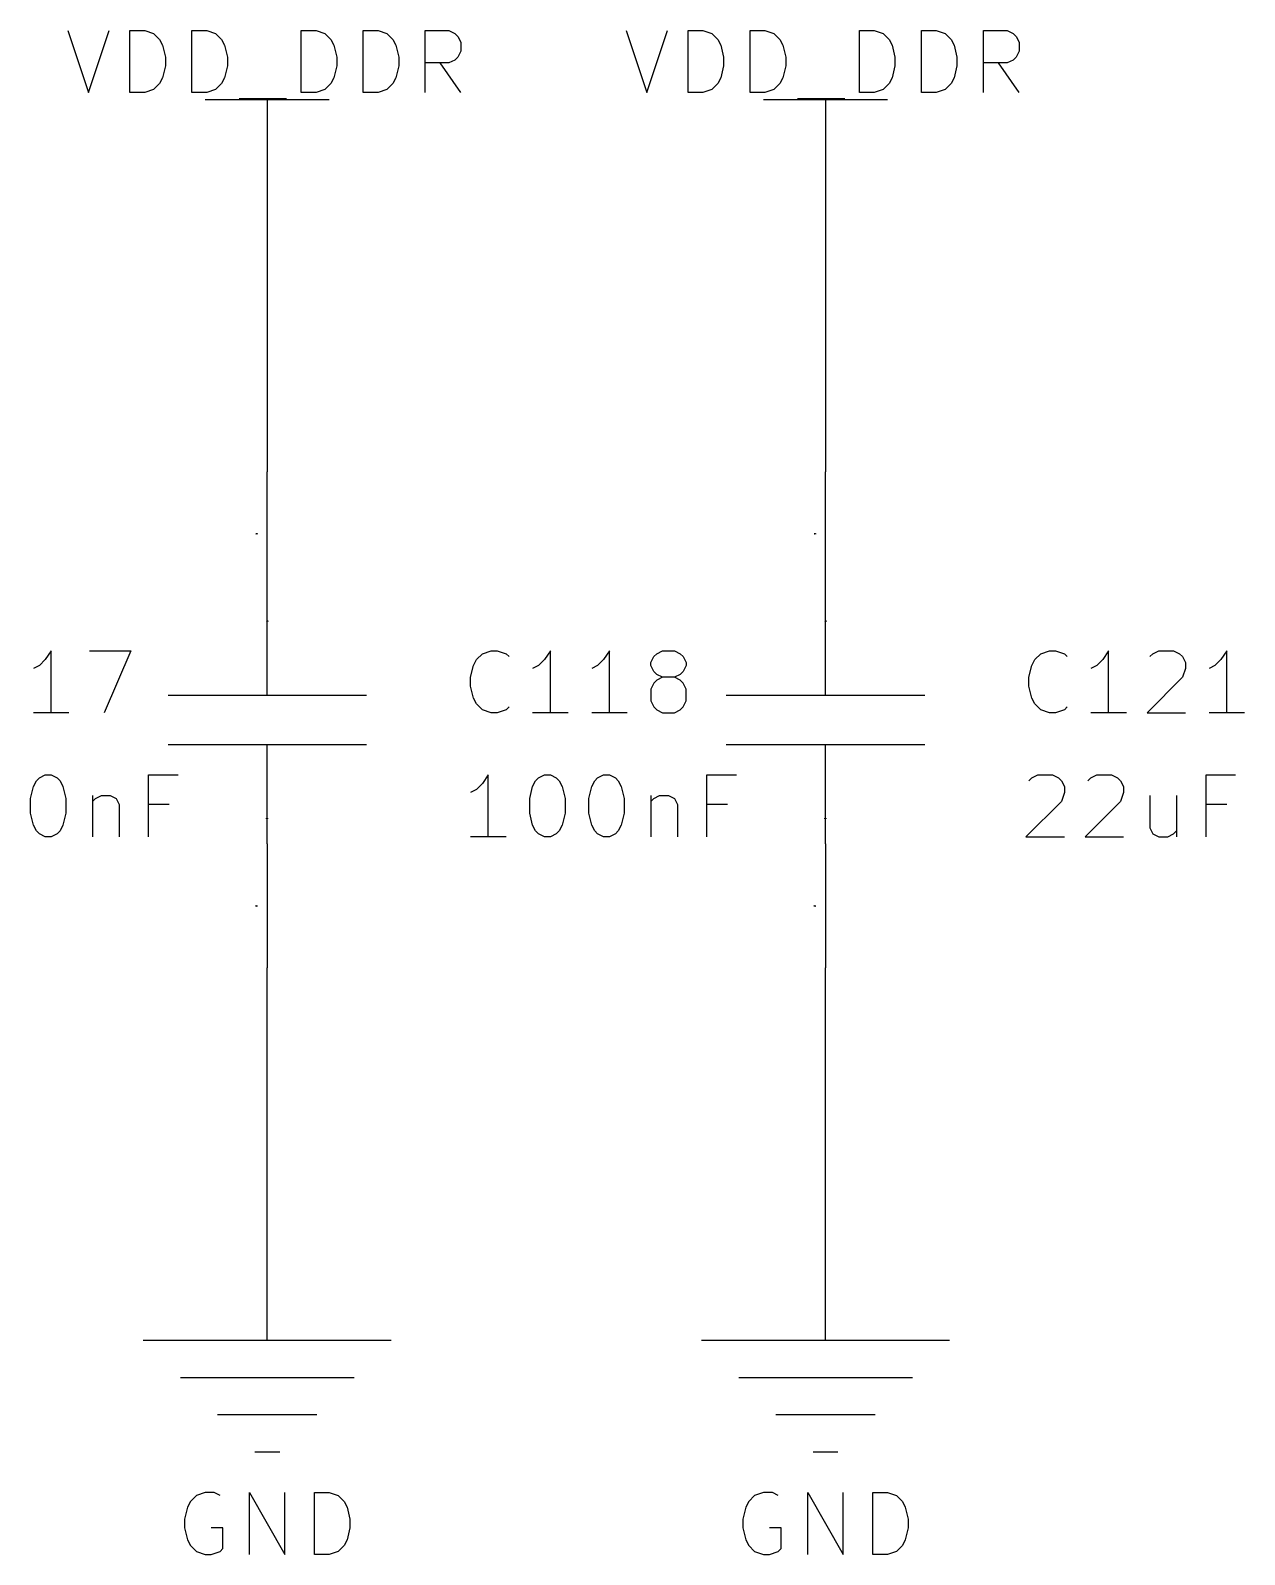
# Model space of a CAD drawing. Header units: millimetres. Extents: x 3 to 246, y -195 to -4.
# Drawn here: x 209.78 to 234.64, y -74.24 to -43.03 of the extents above; entities that cross this region are included whole.
import ezdxf

# ---------------------------------------------------------------- set-up
doc = ezdxf.new("R2010")
doc.units = ezdxf.units.MM
for name, color, linetype in [('GREENSIXTYFIVE', 129, 'CONTINUOUS'), ('LIGHTGREEN', 92, 'CONTINUOUS'), ('LIGHTRED', 12, 'CONTINUOUS'), ('RED', 14, 'CONTINUOUS')]:
    doc.layers.add(name, color=color, linetype=linetype)

msp = doc.modelspace()

# ---------------------------------------------------------------- linework, layer by layer
at = {"layer": 'GREENSIXTYFIVE', "linetype": 'CONTINUOUS'}
for p, q in [((210.5478, -43.0344), (210.9711, -44.3044)), ((210.9711, -44.3044), (211.3945, -43.0344)), ((211.8178, -44.3044), (211.8178, -43.0344)), ((211.8178, -43.0344), (212.1202, -43.0344)), ((212.1202, -43.0344), (212.3016, -43.0949)), ((213.0878, -44.3044), (213.0878, -43.0344)), ((213.0878, -43.0344), (213.3902, -43.0344)), ((213.3902, -43.0344), (213.5716, -43.0949)), ((215.3254, -44.3044), (215.3254, -43.0344)), ((215.3254, -43.0344), (215.6278, -43.0344)), ((215.6278, -43.0344), (215.8092, -43.0949)), ((216.5954, -44.3044), (216.5954, -43.0344)), ((216.5954, -43.0344), (216.8978, -43.0344)), ((216.8978, -43.0344), (217.0792, -43.0949)), ((217.8654, -44.3044), (217.8654, -43.0344)), ((217.8654, -43.0344), (218.3492, -43.0344)), ((218.3492, -43.0344), (218.4702, -43.0949)), ((221.9778, -43.0344), (222.4011, -44.3044)), ((222.4011, -44.3044), (222.8245, -43.0344)), ((223.2478, -44.3044), (223.2478, -43.0344)), ((223.2478, -43.0344), (223.5502, -43.0344)), ((223.5502, -43.0344), (223.7316, -43.0949)), ((224.5178, -44.3044), (224.5178, -43.0344)), ((224.5178, -43.0344), (224.8202, -43.0344)), ((224.8202, -43.0344), (225.0016, -43.0949)), ((226.7554, -44.3044), (226.7554, -43.0344)), ((226.7554, -43.0344), (227.0578, -43.0344)), ((227.0578, -43.0344), (227.2392, -43.0949)), ((228.0254, -44.3044), (228.0254, -43.0344)), ((228.0254, -43.0344), (228.3278, -43.0344)), ((228.3278, -43.0344), (228.5092, -43.0949)), ((229.2954, -44.3044), (229.2954, -43.0344)), ((229.2954, -43.0344), (229.7792, -43.0344)), ((229.7792, -43.0344), (229.9002, -43.0949)), ((212.3016, -43.0949), (212.4226, -43.2159)), ((212.4226, -43.2159), (212.4831, -43.3368)), ((212.4831, -43.3368), (212.5435, -43.5787)), ((213.5716, -43.0949), (213.6926, -43.2159)), ((213.6926, -43.2159), (213.7531, -43.3368)), ((213.7531, -43.3368), (213.8135, -43.5787)), ((215.8092, -43.0949), (215.9302, -43.2159)), ((215.9302, -43.2159), (215.9907, -43.3368)), ((215.9907, -43.3368), (216.0511, -43.5787)), ((217.0792, -43.0949), (217.2002, -43.2159)), ((217.2002, -43.2159), (217.2607, -43.3368)), ((217.2607, -43.3368), (217.3211, -43.5787)), ((218.4702, -43.0949), (218.5307, -43.1554)), ((218.5307, -43.1554), (218.5911, -43.2763)), ((218.5911, -43.2763), (218.5911, -43.4578)), ((223.7316, -43.0949), (223.8526, -43.2159)), ((223.8526, -43.2159), (223.9131, -43.3368)), ((223.9131, -43.3368), (223.9735, -43.5787)), ((225.0016, -43.0949), (225.1226, -43.2159)), ((225.1226, -43.2159), (225.1831, -43.3368)), ((225.1831, -43.3368), (225.2435, -43.5787)), ((227.2392, -43.0949), (227.3602, -43.2159)), ((227.3602, -43.2159), (227.4207, -43.3368)), ((227.4207, -43.3368), (227.4811, -43.5787)), ((228.5092, -43.0949), (228.6302, -43.2159)), ((228.6302, -43.2159), (228.6907, -43.3368)), ((228.6907, -43.3368), (228.7511, -43.5787)), ((229.9002, -43.0949), (229.9607, -43.1554)), ((229.9607, -43.1554), (230.0211, -43.2763)), ((230.0211, -43.2763), (230.0211, -43.4578)), ((212.5435, -43.5787), (212.5435, -43.7601)), ((213.8135, -43.5787), (213.8135, -43.7601)), ((216.0511, -43.5787), (216.0511, -43.7601)), ((217.3211, -43.5787), (217.3211, -43.7601)), ((218.4702, -43.6392), (218.3492, -43.6997)), ((218.5307, -43.5787), (218.4702, -43.6392)), ((218.5911, -43.4578), (218.5307, -43.5787)), ((223.9735, -43.5787), (223.9735, -43.7601)), ((225.2435, -43.5787), (225.2435, -43.7601)), ((227.4811, -43.5787), (227.4811, -43.7601)), ((228.7511, -43.5787), (228.7511, -43.7601)), ((229.9002, -43.6392), (229.7792, -43.6997)), ((229.9607, -43.5787), (229.9002, -43.6392)), ((230.0211, -43.4578), (229.9607, -43.5787)), ((212.5435, -43.7601), (212.4831, -44.002)), ((213.8135, -43.7601), (213.7531, -44.002)), ((216.0511, -43.7601), (215.9907, -44.002)), ((217.3211, -43.7601), (217.2607, -44.002)), ((218.3492, -43.6997), (217.8654, -43.6997)), ((218.5911, -44.3044), (218.1678, -43.6997)), ((223.9735, -43.7601), (223.9131, -44.002)), ((225.2435, -43.7601), (225.1831, -44.002)), ((227.4811, -43.7601), (227.4207, -44.002)), ((228.7511, -43.7601), (228.6907, -44.002)), ((229.7792, -43.6997), (229.2954, -43.6997)), ((230.0211, -44.3044), (229.5978, -43.6997)), ((212.1202, -44.3044), (211.8178, -44.3044)), ((212.3016, -44.244), (212.1202, -44.3044)), ((212.4226, -44.123), (212.3016, -44.244)), ((212.4831, -44.002), (212.4226, -44.123)), ((213.3902, -44.3044), (213.0878, -44.3044)), ((213.5716, -44.244), (213.3902, -44.3044)), ((213.6926, -44.123), (213.5716, -44.244)), ((213.7531, -44.002), (213.6926, -44.123)), ((215.6278, -44.3044), (215.3254, -44.3044)), ((215.8092, -44.244), (215.6278, -44.3044)), ((215.9302, -44.123), (215.8092, -44.244)), ((215.9907, -44.002), (215.9302, -44.123)), ((216.8978, -44.3044), (216.5954, -44.3044)), ((217.0792, -44.244), (216.8978, -44.3044)), ((217.2002, -44.123), (217.0792, -44.244)), ((217.2607, -44.002), (217.2002, -44.123)), ((223.5502, -44.3044), (223.2478, -44.3044)), ((223.7316, -44.244), (223.5502, -44.3044)), ((223.8526, -44.123), (223.7316, -44.244)), ((223.9131, -44.002), (223.8526, -44.123)), ((224.8202, -44.3044), (224.5178, -44.3044)), ((225.0016, -44.244), (224.8202, -44.3044)), ((225.1226, -44.123), (225.0016, -44.244)), ((225.1831, -44.002), (225.1226, -44.123)), ((227.0578, -44.3044), (226.7554, -44.3044)), ((227.2392, -44.244), (227.0578, -44.3044)), ((227.3602, -44.123), (227.2392, -44.244)), ((227.4207, -44.002), (227.3602, -44.123)), ((228.3278, -44.3044), (228.0254, -44.3044)), ((228.5092, -44.244), (228.3278, -44.3044)), ((228.6302, -44.123), (228.5092, -44.244)), ((228.6907, -44.002), (228.6302, -44.123)), ((214.0555, -44.4254), (215.0231, -44.4254)), ((225.4855, -44.4254), (226.4531, -44.4254)), ((214.6418, -55.1301), (214.6164, -55.1301)), ((214.6164, -55.1301), (214.62, -55.1325)), ((214.6418, -55.1301), (214.6164, -55.1301)), ((214.6164, -55.1301), (214.62, -55.1325)), ((214.62, -55.1325), (214.6224, -55.1349)), ((214.62, -55.1325), (214.6224, -55.1349)), ((214.6224, -55.1349), (214.6236, -55.1373)), ((214.6224, -55.1349), (214.6236, -55.1373)), ((214.6418, -55.1228), (214.6418, -55.1373)), ((214.6418, -55.1228), (214.6418, -55.1373)), ((226.0718, -55.1301), (226.0464, -55.1301)), ((226.0464, -55.1301), (226.05, -55.1325)), ((226.0718, -55.1301), (226.0464, -55.1301)), ((226.0464, -55.1301), (226.05, -55.1325)), ((226.05, -55.1325), (226.0524, -55.1349)), ((226.05, -55.1325), (226.0524, -55.1349)), ((226.0524, -55.1349), (226.0536, -55.1373)), ((226.0524, -55.1349), (226.0536, -55.1373)), ((226.0718, -55.1228), (226.0718, -55.1373)), ((226.0718, -55.1228), (226.0718, -55.1373)), ((210.2054, -55.7344), (210.0845, -55.9159)), ((210.2054, -55.7344), (210.0845, -55.9159)), ((210.2054, -57.0044), (210.2054, -55.7344)), ((210.2054, -57.0044), (210.2054, -55.7344)), ((210.9916, -55.7344), (211.8382, -55.7344)), ((210.9916, -55.7344), (211.8382, -55.7344)), ((211.8382, -55.7344), (211.294, -57.0044)), ((211.8382, -55.7344), (211.294, -57.0044)), ((218.914, -55.9159), (219.035, -55.7949)), ((218.914, -55.9159), (219.035, -55.7949)), ((219.035, -55.7949), (219.2164, -55.7344)), ((219.035, -55.7949), (219.2164, -55.7344)), ((219.2164, -55.7344), (219.3373, -55.7344)), ((219.2164, -55.7344), (219.3373, -55.7344)), ((219.3373, -55.7344), (219.5188, -55.7949)), ((219.3373, -55.7344), (219.5188, -55.7949)), ((219.5188, -55.7949), (219.5792, -55.8554)), ((219.5188, -55.7949), (219.5792, -55.8554)), ((220.4259, -55.7344), (220.305, -55.9159)), ((220.4259, -55.7344), (220.305, -55.9159)), ((220.4259, -57.0044), (220.4259, -55.7344)), ((220.4259, -57.0044), (220.4259, -55.7344)), ((221.6354, -55.7344), (221.5145, -55.9159)), ((221.6354, -55.7344), (221.5145, -55.9159)), ((221.6354, -57.0044), (221.6354, -55.7344)), ((221.6354, -57.0044), (221.6354, -55.7344)), ((222.4821, -55.9763), (222.5425, -55.8554)), ((222.4821, -55.9763), (222.5425, -55.8554)), ((222.5425, -55.8554), (222.603, -55.7949)), ((222.5425, -55.8554), (222.603, -55.7949)), ((222.603, -55.7949), (222.724, -55.7344)), ((222.603, -55.7949), (222.724, -55.7344)), ((222.724, -55.7344), (222.9659, -55.7344)), ((222.724, -55.7344), (222.9659, -55.7344)), ((222.9659, -55.7344), (223.0868, -55.7949)), ((222.9659, -55.7344), (223.0868, -55.7949)), ((223.0868, -55.7949), (223.1473, -55.8554)), ((223.0868, -55.7949), (223.1473, -55.8554)), ((223.1473, -55.8554), (223.2078, -55.9763)), ((223.1473, -55.8554), (223.2078, -55.9763)), ((230.344, -55.9159), (230.465, -55.7949)), ((230.344, -55.9159), (230.465, -55.7949)), ((230.465, -55.7949), (230.6464, -55.7344)), ((230.465, -55.7949), (230.6464, -55.7344)), ((230.6464, -55.7344), (230.7673, -55.7344)), ((230.6464, -55.7344), (230.7673, -55.7344)), ((230.7673, -55.7344), (230.9488, -55.7949)), ((230.7673, -55.7344), (230.9488, -55.7949)), ((230.9488, -55.7949), (231.0092, -55.8554)), ((230.9488, -55.7949), (231.0092, -55.8554)), ((231.8559, -55.7344), (231.735, -55.9159)), ((231.8559, -55.7344), (231.735, -55.9159)), ((231.8559, -57.0044), (231.8559, -55.7344)), ((231.8559, -57.0044), (231.8559, -55.7344)), ((232.7026, -55.8554), (232.763, -55.7949)), ((232.7026, -55.8554), (232.763, -55.7949)), ((232.763, -55.7949), (232.884, -55.7344)), ((232.763, -55.7949), (232.884, -55.7344)), ((232.884, -55.7344), (233.1864, -55.7344)), ((232.884, -55.7344), (233.1864, -55.7344)), ((233.1864, -55.7344), (233.3073, -55.7949)), ((233.1864, -55.7344), (233.3073, -55.7949)), ((233.3073, -55.7949), (233.3678, -55.8554)), ((233.3073, -55.7949), (233.3678, -55.8554)), ((233.3678, -55.8554), (233.4283, -55.9763)), ((233.3678, -55.8554), (233.4283, -55.9763)), ((234.2749, -55.7344), (234.154, -55.9159)), ((234.2749, -55.7344), (234.154, -55.9159)), ((234.2749, -57.0044), (234.2749, -55.7344)), ((234.2749, -57.0044), (234.2749, -55.7344)), ((209.9635, -56.0368), (209.8426, -56.0973)), ((209.9635, -56.0368), (209.8426, -56.0973)), ((210.0845, -55.9159), (209.9635, -56.0368)), ((210.0845, -55.9159), (209.9635, -56.0368)), ((218.7931, -56.2787), (218.8535, -56.0368)), ((218.7931, -56.2787), (218.8535, -56.0368)), ((218.8535, -56.0368), (218.914, -55.9159)), ((218.8535, -56.0368), (218.914, -55.9159)), ((220.184, -56.0368), (220.0631, -56.0973)), ((220.184, -56.0368), (220.0631, -56.0973)), ((220.305, -55.9159), (220.184, -56.0368)), ((220.305, -55.9159), (220.184, -56.0368)), ((221.3935, -56.0368), (221.2726, -56.0973)), ((221.3935, -56.0368), (221.2726, -56.0973)), ((221.5145, -55.9159), (221.3935, -56.0368)), ((221.5145, -55.9159), (221.3935, -56.0368)), ((222.4821, -56.0368), (222.4821, -55.9763)), ((222.4821, -56.0368), (222.4821, -55.9763)), ((222.5425, -56.1578), (222.4821, -56.0368)), ((222.5425, -56.1578), (222.4821, -56.0368)), ((222.603, -56.2182), (222.5425, -56.1578)), ((222.603, -56.2182), (222.5425, -56.1578)), ((223.1473, -56.1578), (223.0868, -56.2182)), ((223.1473, -56.1578), (223.0868, -56.2182)), ((223.2078, -56.0368), (223.1473, -56.1578)), ((223.2078, -56.0368), (223.1473, -56.1578)), ((223.2078, -55.9763), (223.2078, -56.0368)), ((223.2078, -55.9763), (223.2078, -56.0368)), ((230.2231, -56.2787), (230.2835, -56.0368)), ((230.2231, -56.2787), (230.2835, -56.0368)), ((230.2835, -56.0368), (230.344, -55.9159)), ((230.2835, -56.0368), (230.344, -55.9159)), ((231.614, -56.0368), (231.4931, -56.0973)), ((231.614, -56.0368), (231.4931, -56.0973)), ((231.735, -55.9159), (231.614, -56.0368)), ((231.735, -55.9159), (231.614, -56.0368)), ((233.4283, -56.0973), (233.3678, -56.2787)), ((233.4283, -56.0973), (233.3678, -56.2787)), ((233.4283, -55.9763), (233.4283, -56.0973)), ((233.4283, -55.9763), (233.4283, -56.0973)), ((234.033, -56.0368), (233.9121, -56.0973)), ((234.033, -56.0368), (233.9121, -56.0973)), ((234.154, -55.9159), (234.033, -56.0368)), ((234.154, -55.9159), (234.033, -56.0368)), ((218.7931, -56.4601), (218.7931, -56.2787)), ((218.7931, -56.4601), (218.7931, -56.2787)), ((218.8535, -56.702), (218.7931, -56.4601)), ((218.8535, -56.702), (218.7931, -56.4601)), ((222.5425, -56.3997), (222.4821, -56.5206)), ((222.5425, -56.3997), (222.4821, -56.5206)), ((222.603, -56.3392), (222.5425, -56.3997)), ((222.603, -56.3392), (222.5425, -56.3997)), ((222.724, -56.2787), (222.603, -56.2182)), ((222.724, -56.2787), (222.603, -56.2182)), ((222.724, -56.2787), (222.603, -56.3392)), ((222.724, -56.2787), (222.603, -56.3392)), ((222.9659, -56.2787), (222.724, -56.2787)), ((222.9659, -56.2787), (222.724, -56.2787)), ((223.0868, -56.2182), (222.9659, -56.2787)), ((223.0868, -56.2182), (222.9659, -56.2787)), ((223.0868, -56.3392), (222.9659, -56.2787)), ((223.0868, -56.3392), (222.9659, -56.2787)), ((223.1473, -56.3997), (223.0868, -56.3392)), ((223.1473, -56.3997), (223.0868, -56.3392)), ((223.2078, -56.5206), (223.1473, -56.3997)), ((223.2078, -56.5206), (223.1473, -56.3997)), ((230.2231, -56.4601), (230.2231, -56.2787)), ((230.2231, -56.4601), (230.2231, -56.2787)), ((230.2835, -56.702), (230.2231, -56.4601)), ((230.2835, -56.702), (230.2231, -56.4601)), ((233.3678, -56.2787), (232.6421, -57.0044)), ((233.3678, -56.2787), (232.6421, -57.0044)), ((218.914, -56.823), (218.8535, -56.702)), ((218.914, -56.823), (218.8535, -56.702)), ((222.4821, -56.5206), (222.4821, -56.7625)), ((222.4821, -56.5206), (222.4821, -56.7625)), ((222.4821, -56.7625), (222.5425, -56.8835)), ((222.4821, -56.7625), (222.5425, -56.8835)), ((223.1473, -56.8835), (223.2078, -56.7625)), ((223.1473, -56.8835), (223.2078, -56.7625)), ((223.2078, -56.7625), (223.2078, -56.5206)), ((223.2078, -56.7625), (223.2078, -56.5206)), ((230.344, -56.823), (230.2835, -56.702)), ((230.344, -56.823), (230.2835, -56.702)), ((210.5683, -57.0044), (209.8426, -57.0044)), ((210.5683, -57.0044), (209.8426, -57.0044)), ((219.035, -56.944), (218.914, -56.823)), ((219.035, -56.944), (218.914, -56.823)), ((219.2164, -57.0044), (219.035, -56.944)), ((219.2164, -57.0044), (219.035, -56.944)), ((219.3373, -57.0044), (219.2164, -57.0044)), ((219.3373, -57.0044), (219.2164, -57.0044)), ((219.5188, -56.944), (219.3373, -57.0044)), ((219.5188, -56.944), (219.3373, -57.0044)), ((219.5792, -56.8835), (219.5188, -56.944)), ((219.5792, -56.8835), (219.5188, -56.944)), ((220.7888, -57.0044), (220.0631, -57.0044)), ((220.7888, -57.0044), (220.0631, -57.0044)), ((221.9983, -57.0044), (221.2726, -57.0044)), ((221.9983, -57.0044), (221.2726, -57.0044)), ((222.5425, -56.8835), (222.603, -56.944)), ((222.5425, -56.8835), (222.603, -56.944)), ((222.603, -56.944), (222.724, -57.0044)), ((222.603, -56.944), (222.724, -57.0044)), ((222.724, -57.0044), (222.9659, -57.0044)), ((222.724, -57.0044), (222.9659, -57.0044)), ((222.9659, -57.0044), (223.0868, -56.944)), ((222.9659, -57.0044), (223.0868, -56.944)), ((223.0868, -56.944), (223.1473, -56.8835)), ((223.0868, -56.944), (223.1473, -56.8835)), ((230.465, -56.944), (230.344, -56.823)), ((230.465, -56.944), (230.344, -56.823)), ((230.6464, -57.0044), (230.465, -56.944)), ((230.6464, -57.0044), (230.465, -56.944)), ((230.7673, -57.0044), (230.6464, -57.0044)), ((230.7673, -57.0044), (230.6464, -57.0044)), ((230.9488, -56.944), (230.7673, -57.0044)), ((230.9488, -56.944), (230.7673, -57.0044)), ((231.0092, -56.8835), (230.9488, -56.944)), ((231.0092, -56.8835), (230.9488, -56.944)), ((232.2188, -57.0044), (231.4931, -57.0044)), ((232.2188, -57.0044), (231.4931, -57.0044)), ((232.6421, -57.0044), (233.4283, -57.0044)), ((232.6421, -57.0044), (233.4283, -57.0044)), ((234.6378, -57.0044), (233.9121, -57.0044)), ((234.6378, -57.0044), (233.9121, -57.0044)), ((209.903, -58.3954), (209.9635, -58.3349)), ((209.903, -58.3954), (209.9635, -58.3349)), ((209.9635, -58.3349), (210.0844, -58.2744)), ((209.9635, -58.3349), (210.0844, -58.2744)), ((210.0844, -58.2744), (210.2054, -58.2744)), ((210.0844, -58.2744), (210.2054, -58.2744)), ((210.2054, -58.2744), (210.3263, -58.3349)), ((210.2054, -58.2744), (210.3263, -58.3349)), ((210.3263, -58.3349), (210.3868, -58.3954)), ((210.3263, -58.3349), (210.3868, -58.3954)), ((212.201, -59.5444), (212.201, -58.2744)), ((212.201, -58.2744), (212.8058, -58.2744)), ((212.201, -59.5444), (212.201, -58.2744)), ((212.201, -58.2744), (212.8058, -58.2744)), ((219.1559, -58.2744), (219.035, -58.4559)), ((219.1559, -58.2744), (219.035, -58.4559)), ((219.1559, -59.5444), (219.1559, -58.2744)), ((219.1559, -59.5444), (219.1559, -58.2744)), ((220.1235, -58.3954), (220.184, -58.3349)), ((220.1235, -58.3954), (220.184, -58.3349)), ((220.184, -58.3349), (220.3049, -58.2744)), ((220.184, -58.3349), (220.3049, -58.2744)), ((220.3049, -58.2744), (220.4259, -58.2744)), ((220.3049, -58.2744), (220.4259, -58.2744)), ((220.4259, -58.2744), (220.5468, -58.3349)), ((220.4259, -58.2744), (220.5468, -58.3349)), ((220.5468, -58.3349), (220.6073, -58.3954)), ((220.5468, -58.3349), (220.6073, -58.3954)), ((221.333, -58.3954), (221.3935, -58.3349)), ((221.333, -58.3954), (221.3935, -58.3349)), ((221.3935, -58.3349), (221.5144, -58.2744)), ((221.3935, -58.3349), (221.5144, -58.2744)), ((221.5144, -58.2744), (221.6354, -58.2744)), ((221.5144, -58.2744), (221.6354, -58.2744)), ((221.6354, -58.2744), (221.7563, -58.3349)), ((221.6354, -58.2744), (221.7563, -58.3349)), ((221.7563, -58.3349), (221.8168, -58.3954)), ((221.7563, -58.3349), (221.8168, -58.3954)), ((223.631, -59.5444), (223.631, -58.2744)), ((223.631, -58.2744), (224.2358, -58.2744)), ((223.631, -59.5444), (223.631, -58.2744)), ((223.631, -58.2744), (224.2358, -58.2744)), ((230.2231, -58.3954), (230.2835, -58.3349)), ((230.2231, -58.3954), (230.2835, -58.3349)), ((230.2835, -58.3349), (230.4045, -58.2744)), ((230.2835, -58.3349), (230.4045, -58.2744)), ((230.4045, -58.2744), (230.7069, -58.2744)), ((230.4045, -58.2744), (230.7069, -58.2744)), ((230.7069, -58.2744), (230.8278, -58.3349)), ((230.7069, -58.2744), (230.8278, -58.3349)), ((230.8278, -58.3349), (230.8883, -58.3954)), ((230.8278, -58.3349), (230.8883, -58.3954)), ((231.4326, -58.3954), (231.493, -58.3349)), ((231.4326, -58.3954), (231.493, -58.3349)), ((231.493, -58.3349), (231.614, -58.2744)), ((231.493, -58.3349), (231.614, -58.2744)), ((231.614, -58.2744), (231.9164, -58.2744)), ((231.614, -58.2744), (231.9164, -58.2744)), ((231.9164, -58.2744), (232.0373, -58.3349)), ((231.9164, -58.2744), (232.0373, -58.3349)), ((232.0373, -58.3349), (232.0978, -58.3954)), ((232.0373, -58.3349), (232.0978, -58.3954)), ((233.8515, -59.5444), (233.8515, -58.2744)), ((233.8515, -58.2744), (234.4563, -58.2744)), ((233.8515, -59.5444), (233.8515, -58.2744)), ((233.8515, -58.2744), (234.4563, -58.2744)), ((209.7821, -58.7582), (209.8425, -58.5163)), ((209.7821, -58.7582), (209.8425, -58.5163)), ((209.8425, -58.5163), (209.903, -58.3954)), ((209.8425, -58.5163), (209.903, -58.3954)), ((210.3868, -58.3954), (210.4473, -58.5163)), ((210.3868, -58.3954), (210.4473, -58.5163)), ((210.4473, -58.5163), (210.5078, -58.7582)), ((210.4473, -58.5163), (210.5078, -58.7582)), ((218.914, -58.5768), (218.7931, -58.6373)), ((218.914, -58.5768), (218.7931, -58.6373)), ((219.035, -58.4559), (218.914, -58.5768)), ((219.035, -58.4559), (218.914, -58.5768)), ((220.0026, -58.7582), (220.063, -58.5163)), ((220.0026, -58.7582), (220.063, -58.5163)), ((220.063, -58.5163), (220.1235, -58.3954)), ((220.063, -58.5163), (220.1235, -58.3954)), ((220.6073, -58.3954), (220.6678, -58.5163)), ((220.6073, -58.3954), (220.6678, -58.5163)), ((220.6678, -58.5163), (220.7283, -58.7582)), ((220.6678, -58.5163), (220.7283, -58.7582)), ((221.2121, -58.7582), (221.2725, -58.5163)), ((221.2121, -58.7582), (221.2725, -58.5163)), ((221.2725, -58.5163), (221.333, -58.3954)), ((221.2725, -58.5163), (221.333, -58.3954)), ((221.8168, -58.3954), (221.8773, -58.5163)), ((221.8168, -58.3954), (221.8773, -58.5163)), ((221.8773, -58.5163), (221.9378, -58.7582)), ((221.8773, -58.5163), (221.9378, -58.7582)), ((230.8883, -58.3954), (230.9488, -58.5163)), ((230.8883, -58.3954), (230.9488, -58.5163)), ((230.9488, -58.6373), (230.8883, -58.8187)), ((230.9488, -58.6373), (230.8883, -58.8187)), ((230.9488, -58.5163), (230.9488, -58.6373)), ((230.9488, -58.5163), (230.9488, -58.6373)), ((232.0978, -58.3954), (232.1583, -58.5163)), ((232.0978, -58.3954), (232.1583, -58.5163)), ((232.1583, -58.6373), (232.0978, -58.8187)), ((232.1583, -58.6373), (232.0978, -58.8187)), ((232.1583, -58.5163), (232.1583, -58.6373)), ((232.1583, -58.5163), (232.1583, -58.6373)), ((209.7821, -59.0606), (209.7821, -58.7582)), ((209.7821, -59.0606), (209.7821, -58.7582)), ((210.5078, -58.7582), (210.5078, -59.0606)), ((210.5078, -58.7582), (210.5078, -59.0606)), ((211.052, -58.6978), (211.052, -59.5444)), ((211.052, -58.6978), (211.052, -59.5444)), ((211.052, -58.8187), (211.1125, -58.7582)), ((211.052, -58.8187), (211.1125, -58.7582)), ((211.1125, -58.7582), (211.2335, -58.6978)), ((211.1125, -58.7582), (211.2335, -58.6978)), ((211.2335, -58.6978), (211.4149, -58.6978)), ((211.2335, -58.6978), (211.4149, -58.6978)), ((211.4149, -58.6978), (211.5358, -58.7582)), ((211.4149, -58.6978), (211.5358, -58.7582)), ((211.5358, -58.7582), (211.5963, -58.8792)), ((211.5358, -58.7582), (211.5963, -58.8792)), ((211.5963, -58.8792), (211.5963, -59.5444)), ((211.5963, -58.8792), (211.5963, -59.5444)), ((212.6244, -58.8792), (212.201, -58.8792)), ((212.6244, -58.8792), (212.201, -58.8792)), ((220.0026, -59.0606), (220.0026, -58.7582)), ((220.0026, -59.0606), (220.0026, -58.7582)), ((220.7283, -58.7582), (220.7283, -59.0606)), ((220.7283, -58.7582), (220.7283, -59.0606)), ((221.2121, -59.0606), (221.2121, -58.7582)), ((221.2121, -59.0606), (221.2121, -58.7582)), ((221.9378, -58.7582), (221.9378, -59.0606)), ((221.9378, -58.7582), (221.9378, -59.0606)), ((222.482, -58.6978), (222.482, -59.5444)), ((222.482, -58.6978), (222.482, -59.5444)), ((222.482, -58.8187), (222.5425, -58.7582)), ((222.482, -58.8187), (222.5425, -58.7582)), ((222.5425, -58.7582), (222.6635, -58.6978)), ((222.5425, -58.7582), (222.6635, -58.6978)), ((222.6635, -58.6978), (222.8449, -58.6978)), ((222.6635, -58.6978), (222.8449, -58.6978)), ((222.8449, -58.6978), (222.9658, -58.7582)), ((222.8449, -58.6978), (222.9658, -58.7582)), ((222.9658, -58.7582), (223.0263, -58.8792)), ((222.9658, -58.7582), (223.0263, -58.8792)), ((223.0263, -58.8792), (223.0263, -59.5444)), ((223.0263, -58.8792), (223.0263, -59.5444)), ((224.0544, -58.8792), (223.631, -58.8792)), ((224.0544, -58.8792), (223.631, -58.8792)), ((230.8883, -58.8187), (230.1626, -59.5444)), ((230.8883, -58.8187), (230.1626, -59.5444)), ((232.0978, -58.8187), (231.3721, -59.5444)), ((232.0978, -58.8187), (231.3721, -59.5444)), ((232.7025, -58.6978), (232.7025, -59.363)), ((232.7025, -58.6978), (232.7025, -59.363)), ((233.2468, -58.6978), (233.2468, -59.5444)), ((233.2468, -58.6978), (233.2468, -59.5444)), ((234.2749, -58.8792), (233.8515, -58.8792)), ((234.2749, -58.8792), (233.8515, -58.8792)), ((209.8425, -59.3025), (209.7821, -59.0606)), ((209.8425, -59.3025), (209.7821, -59.0606)), ((210.5078, -59.0606), (210.4473, -59.3025)), ((210.5078, -59.0606), (210.4473, -59.3025)), ((214.6164, -59.1674), (214.6176, -59.165)), ((214.6164, -59.1674), (214.6176, -59.165)), ((214.6164, -59.1735), (214.6164, -59.1674)), ((214.6164, -59.1735), (214.6164, -59.1674)), ((214.6176, -59.1759), (214.6164, -59.1735)), ((214.6176, -59.1759), (214.6164, -59.1735)), ((214.6176, -59.165), (214.6188, -59.1638)), ((214.6176, -59.165), (214.6188, -59.1638)), ((214.6188, -59.1771), (214.6176, -59.1759)), ((214.6188, -59.1771), (214.6176, -59.1759)), ((214.6188, -59.1638), (214.6212, -59.1626)), ((214.6188, -59.1638), (214.6212, -59.1626)), ((214.6212, -59.1626), (214.6236, -59.1626)), ((214.6212, -59.1626), (214.6236, -59.1626)), ((214.6236, -59.1626), (214.6272, -59.1638)), ((214.6236, -59.1626), (214.6272, -59.1638)), ((214.6272, -59.1638), (214.6418, -59.1783)), ((214.6272, -59.1638), (214.6418, -59.1783)), ((214.6418, -59.1783), (214.6418, -59.1626)), ((214.6418, -59.1783), (214.6418, -59.1626)), ((220.063, -59.3025), (220.0026, -59.0606)), ((220.063, -59.3025), (220.0026, -59.0606)), ((220.7283, -59.0606), (220.6678, -59.3025)), ((220.7283, -59.0606), (220.6678, -59.3025)), ((221.2725, -59.3025), (221.2121, -59.0606)), ((221.2725, -59.3025), (221.2121, -59.0606)), ((221.9378, -59.0606), (221.8773, -59.3025)), ((221.9378, -59.0606), (221.8773, -59.3025)), ((226.0464, -59.1674), (226.0476, -59.165)), ((226.0464, -59.1674), (226.0476, -59.165)), ((226.0464, -59.1735), (226.0464, -59.1674)), ((226.0464, -59.1735), (226.0464, -59.1674)), ((226.0476, -59.1759), (226.0464, -59.1735)), ((226.0476, -59.1759), (226.0464, -59.1735)), ((226.0476, -59.165), (226.0488, -59.1638)), ((226.0476, -59.165), (226.0488, -59.1638)), ((226.0488, -59.1771), (226.0476, -59.1759)), ((226.0488, -59.1771), (226.0476, -59.1759)), ((226.0488, -59.1638), (226.0512, -59.1626)), ((226.0488, -59.1638), (226.0512, -59.1626)), ((226.0512, -59.1626), (226.0536, -59.1626)), ((226.0512, -59.1626), (226.0536, -59.1626)), ((226.0536, -59.1626), (226.0572, -59.1638)), ((226.0536, -59.1626), (226.0572, -59.1638)), ((226.0572, -59.1638), (226.0718, -59.1783)), ((226.0572, -59.1638), (226.0718, -59.1783)), ((226.0718, -59.1783), (226.0718, -59.1626)), ((226.0718, -59.1783), (226.0718, -59.1626)), ((209.903, -59.4235), (209.8425, -59.3025)), ((209.903, -59.4235), (209.8425, -59.3025)), ((209.9635, -59.484), (209.903, -59.4235)), ((209.9635, -59.484), (209.903, -59.4235)), ((210.0844, -59.5444), (209.9635, -59.484)), ((210.0844, -59.5444), (209.9635, -59.484)), ((210.2054, -59.5444), (210.0844, -59.5444)), ((210.2054, -59.5444), (210.0844, -59.5444)), ((210.3263, -59.484), (210.2054, -59.5444)), ((210.3263, -59.484), (210.2054, -59.5444)), ((210.3868, -59.4235), (210.3263, -59.484)), ((210.3868, -59.4235), (210.3263, -59.484)), ((210.4473, -59.3025), (210.3868, -59.4235)), ((210.4473, -59.3025), (210.3868, -59.4235)), ((219.5188, -59.5444), (218.7931, -59.5444)), ((219.5188, -59.5444), (218.7931, -59.5444)), ((220.1235, -59.4235), (220.063, -59.3025)), ((220.1235, -59.4235), (220.063, -59.3025)), ((220.184, -59.484), (220.1235, -59.4235)), ((220.184, -59.484), (220.1235, -59.4235)), ((220.3049, -59.5444), (220.184, -59.484)), ((220.3049, -59.5444), (220.184, -59.484)), ((220.4259, -59.5444), (220.3049, -59.5444)), ((220.4259, -59.5444), (220.3049, -59.5444)), ((220.5468, -59.484), (220.4259, -59.5444)), ((220.5468, -59.484), (220.4259, -59.5444)), ((220.6073, -59.4235), (220.5468, -59.484)), ((220.6073, -59.4235), (220.5468, -59.484)), ((220.6678, -59.3025), (220.6073, -59.4235)), ((220.6678, -59.3025), (220.6073, -59.4235)), ((221.333, -59.4235), (221.2725, -59.3025)), ((221.333, -59.4235), (221.2725, -59.3025)), ((221.3935, -59.484), (221.333, -59.4235)), ((221.3935, -59.484), (221.333, -59.4235)), ((221.5144, -59.5444), (221.3935, -59.484)), ((221.5144, -59.5444), (221.3935, -59.484)), ((221.6354, -59.5444), (221.5144, -59.5444)), ((221.6354, -59.5444), (221.5144, -59.5444)), ((221.7563, -59.484), (221.6354, -59.5444)), ((221.7563, -59.484), (221.6354, -59.5444)), ((221.8168, -59.4235), (221.7563, -59.484)), ((221.8168, -59.4235), (221.7563, -59.484)), ((221.8773, -59.3025), (221.8168, -59.4235)), ((221.8773, -59.3025), (221.8168, -59.4235)), ((230.1626, -59.5444), (230.9488, -59.5444)), ((230.1626, -59.5444), (230.9488, -59.5444)), ((231.3721, -59.5444), (232.1583, -59.5444)), ((231.3721, -59.5444), (232.1583, -59.5444)), ((232.7025, -59.363), (232.763, -59.484)), ((232.7025, -59.363), (232.763, -59.484)), ((232.763, -59.484), (232.884, -59.5444)), ((232.763, -59.484), (232.884, -59.5444)), ((232.884, -59.5444), (233.0654, -59.5444)), ((232.884, -59.5444), (233.0654, -59.5444)), ((233.0654, -59.5444), (233.1863, -59.484)), ((233.0654, -59.5444), (233.1863, -59.484)), ((233.1863, -59.484), (233.2468, -59.4235)), ((233.1863, -59.484), (233.2468, -59.4235)), ((213.36, -72.9692), (213.1786, -73.0297)), ((213.5414, -72.9692), (213.36, -72.9692)), ((213.6624, -73.0297), (213.5414, -72.9692)), ((214.2671, -74.2392), (214.2671, -72.9692)), ((214.2671, -72.9692), (214.9928, -74.2392)), ((214.9928, -74.2392), (214.9928, -72.9692)), ((215.5976, -74.2392), (215.5976, -72.9692)), ((215.5976, -72.9692), (215.9, -72.9692)), ((215.9, -72.9692), (216.0814, -73.0297)), ((224.79, -72.9692), (224.6086, -73.0297)), ((224.9714, -72.9692), (224.79, -72.9692)), ((225.0924, -73.0297), (224.9714, -72.9692)), ((225.6971, -74.2392), (225.6971, -72.9692)), ((225.6971, -72.9692), (226.4228, -74.2392)), ((226.4228, -74.2392), (226.4228, -72.9692)), ((227.0276, -74.2392), (227.0276, -72.9692)), ((227.0276, -72.9692), (227.33, -72.9692)), ((227.33, -72.9692), (227.5114, -73.0297)), ((212.9971, -73.2716), (212.9367, -73.5135)), ((213.0576, -73.1507), (212.9971, -73.2716)), ((213.1786, -73.0297), (213.0576, -73.1507)), ((216.0814, -73.0297), (216.2024, -73.1507)), ((216.2024, -73.1507), (216.2629, -73.2716)), ((216.2629, -73.2716), (216.3233, -73.5135)), ((224.4271, -73.2716), (224.3667, -73.5135)), ((224.4876, -73.1507), (224.4271, -73.2716)), ((224.6086, -73.0297), (224.4876, -73.1507)), ((227.5114, -73.0297), (227.6324, -73.1507)), ((227.6324, -73.1507), (227.6929, -73.2716)), ((227.6929, -73.2716), (227.7533, -73.5135)), ((212.9367, -73.5135), (212.9367, -73.6949)), ((216.3233, -73.5135), (216.3233, -73.6949)), ((224.3667, -73.5135), (224.3667, -73.6949)), ((227.7533, -73.5135), (227.7533, -73.6949)), ((212.9367, -73.6949), (212.9971, -73.9368)), ((212.9971, -73.9368), (213.0576, -74.0578)), ((213.7228, -73.6949), (213.4809, -73.6949)), ((213.7228, -74.1183), (213.7228, -73.6949)), ((216.2629, -73.9368), (216.2024, -74.0578)), ((216.3233, -73.6949), (216.2629, -73.9368)), ((224.3667, -73.6949), (224.4271, -73.9368)), ((224.4271, -73.9368), (224.4876, -74.0578)), ((225.1528, -73.6949), (224.9109, -73.6949)), ((225.1528, -74.1183), (225.1528, -73.6949)), ((227.6929, -73.9368), (227.6324, -74.0578)), ((227.7533, -73.6949), (227.6929, -73.9368)), ((213.0576, -74.0578), (213.1786, -74.1788)), ((213.1786, -74.1788), (213.36, -74.2392)), ((213.36, -74.2392), (213.4809, -74.2392)), ((213.4809, -74.2392), (213.6624, -74.1788)), ((213.6624, -74.1788), (213.7228, -74.1183)), ((215.9, -74.2392), (215.5976, -74.2392)), ((216.0814, -74.1788), (215.9, -74.2392)), ((216.2024, -74.0578), (216.0814, -74.1788)), ((224.4876, -74.0578), (224.6086, -74.1788)), ((224.6086, -74.1788), (224.79, -74.2392)), ((224.79, -74.2392), (224.9109, -74.2392)), ((224.9109, -74.2392), (225.0924, -74.1788)), ((225.0924, -74.1788), (225.1528, -74.1183)), ((227.33, -74.2392), (227.0276, -74.2392)), ((227.5114, -74.1788), (227.33, -74.2392)), ((227.6324, -74.0578), (227.5114, -74.1788))]:
    msp.add_line(p, q, dxfattribs=at)
at = {"layer": 'LIGHTGREEN', "linetype": 'CONTINUOUS'}
for p, q in [((214.63, -46.99), (214.63, -52.07)), ((226.06, -46.99), (226.06, -52.07)), ((214.63, -67.31), (214.63, -62.23)), ((226.06, -67.31), (226.06, -62.23))]:
    msp.add_line(p, q, dxfattribs=at)
at = {"layer": 'LIGHTRED', "linetype": 'CONTINUOUS'}
for p, q in [((214.4237, -53.34), (214.3983, -53.34)), ((214.3983, -53.34), (214.4019, -53.3424)), ((214.4237, -53.34), (214.3983, -53.34)), ((214.3983, -53.34), (214.4019, -53.3424)), ((214.4019, -53.3424), (214.4043, -53.3448)), ((214.4019, -53.3424), (214.4043, -53.3448)), ((214.4043, -53.3448), (214.4055, -53.3472)), ((214.4043, -53.3448), (214.4055, -53.3472)), ((214.4237, -53.3327), (214.4237, -53.3472)), ((214.4237, -53.3327), (214.4237, -53.3472)), ((225.8537, -53.34), (225.8283, -53.34)), ((225.8283, -53.34), (225.8319, -53.3424)), ((225.8537, -53.34), (225.8283, -53.34)), ((225.8283, -53.34), (225.8319, -53.3424)), ((225.8319, -53.3424), (225.8343, -53.3448)), ((225.8319, -53.3424), (225.8343, -53.3448)), ((225.8343, -53.3448), (225.8355, -53.3472)), ((225.8343, -53.3448), (225.8355, -53.3472)), ((225.8537, -53.3327), (225.8537, -53.3472)), ((225.8537, -53.3327), (225.8537, -53.3472)), ((214.3983, -60.9575), (214.3995, -60.9551)), ((214.3983, -60.9575), (214.3995, -60.9551)), ((214.3983, -60.9636), (214.3983, -60.9575)), ((214.3983, -60.9636), (214.3983, -60.9575)), ((214.3995, -60.966), (214.3983, -60.9636)), ((214.3995, -60.966), (214.3983, -60.9636)), ((214.3995, -60.9551), (214.4007, -60.9539)), ((214.3995, -60.9551), (214.4007, -60.9539)), ((214.4007, -60.9672), (214.3995, -60.966)), ((214.4007, -60.9672), (214.3995, -60.966)), ((214.4007, -60.9539), (214.4031, -60.9527)), ((214.4007, -60.9539), (214.4031, -60.9527)), ((214.4031, -60.9527), (214.4055, -60.9527)), ((214.4031, -60.9527), (214.4055, -60.9527)), ((214.4055, -60.9527), (214.4091, -60.9539)), ((214.4055, -60.9527), (214.4091, -60.9539)), ((214.4091, -60.9539), (214.4237, -60.9684)), ((214.4091, -60.9539), (214.4237, -60.9684)), ((214.4237, -60.9684), (214.4237, -60.9527)), ((214.4237, -60.9684), (214.4237, -60.9527)), ((225.8283, -60.9575), (225.8295, -60.9551)), ((225.8283, -60.9575), (225.8295, -60.9551)), ((225.8283, -60.9636), (225.8283, -60.9575)), ((225.8283, -60.9636), (225.8283, -60.9575)), ((225.8295, -60.966), (225.8283, -60.9636)), ((225.8295, -60.966), (225.8283, -60.9636)), ((225.8295, -60.9551), (225.8307, -60.9539)), ((225.8295, -60.9551), (225.8307, -60.9539)), ((225.8307, -60.9672), (225.8295, -60.966)), ((225.8307, -60.9672), (225.8295, -60.966)), ((225.8307, -60.9539), (225.8331, -60.9527)), ((225.8307, -60.9539), (225.8331, -60.9527)), ((225.8331, -60.9527), (225.8355, -60.9527)), ((225.8331, -60.9527), (225.8355, -60.9527)), ((225.8355, -60.9527), (225.8391, -60.9539)), ((225.8355, -60.9527), (225.8391, -60.9539)), ((225.8391, -60.9539), (225.8537, -60.9684)), ((225.8391, -60.9539), (225.8537, -60.9684)), ((225.8537, -60.9684), (225.8537, -60.9527)), ((225.8537, -60.9684), (225.8537, -60.9527))]:
    msp.add_line(p, q, dxfattribs=at)
at = {"layer": 'RED', "linetype": 'CONTINUOUS'}
for p, q in [((213.36, -44.45), (215.9, -44.45)), ((214.63, -44.45), (214.63, -45.72)), ((224.79, -44.45), (227.33, -44.45)), ((226.06, -44.45), (226.06, -45.72)), ((214.63, -45.72), (214.63, -46.99)), ((226.06, -45.72), (226.06, -46.99)), ((214.63, -54.61), (214.63, -52.07)), ((214.63, -54.61), (214.63, -52.07)), ((226.06, -54.61), (226.06, -52.07)), ((226.06, -54.61), (226.06, -52.07)), ((214.63, -56.642), (214.63, -54.61)), ((226.06, -56.642), (226.06, -54.61)), ((212.598, -56.642), (216.662, -56.642)), ((224.028, -56.642), (228.092, -56.642)), ((216.662, -57.658), (212.598, -57.658)), ((214.63, -59.69), (214.63, -57.658)), ((228.092, -57.658), (224.028, -57.658)), ((226.06, -59.69), (226.06, -57.658)), ((214.63, -59.69), (214.63, -62.23)), ((214.63, -59.69), (214.63, -62.23)), ((226.06, -59.69), (226.06, -62.23)), ((226.06, -59.69), (226.06, -62.23)), ((214.63, -69.85), (214.63, -67.31)), ((226.06, -69.85), (226.06, -67.31)), ((212.09, -69.85), (217.17, -69.85)), ((223.52, -69.85), (228.6, -69.85)), ((212.852, -70.612), (216.408, -70.612)), ((224.282, -70.612), (227.838, -70.612)), ((213.614, -71.374), (215.646, -71.374)), ((225.044, -71.374), (227.076, -71.374)), ((214.376, -72.136), (214.884, -72.136)), ((225.806, -72.136), (226.314, -72.136))]:
    msp.add_line(p, q, dxfattribs=at)

doc.saveas('drawing.dxf')
